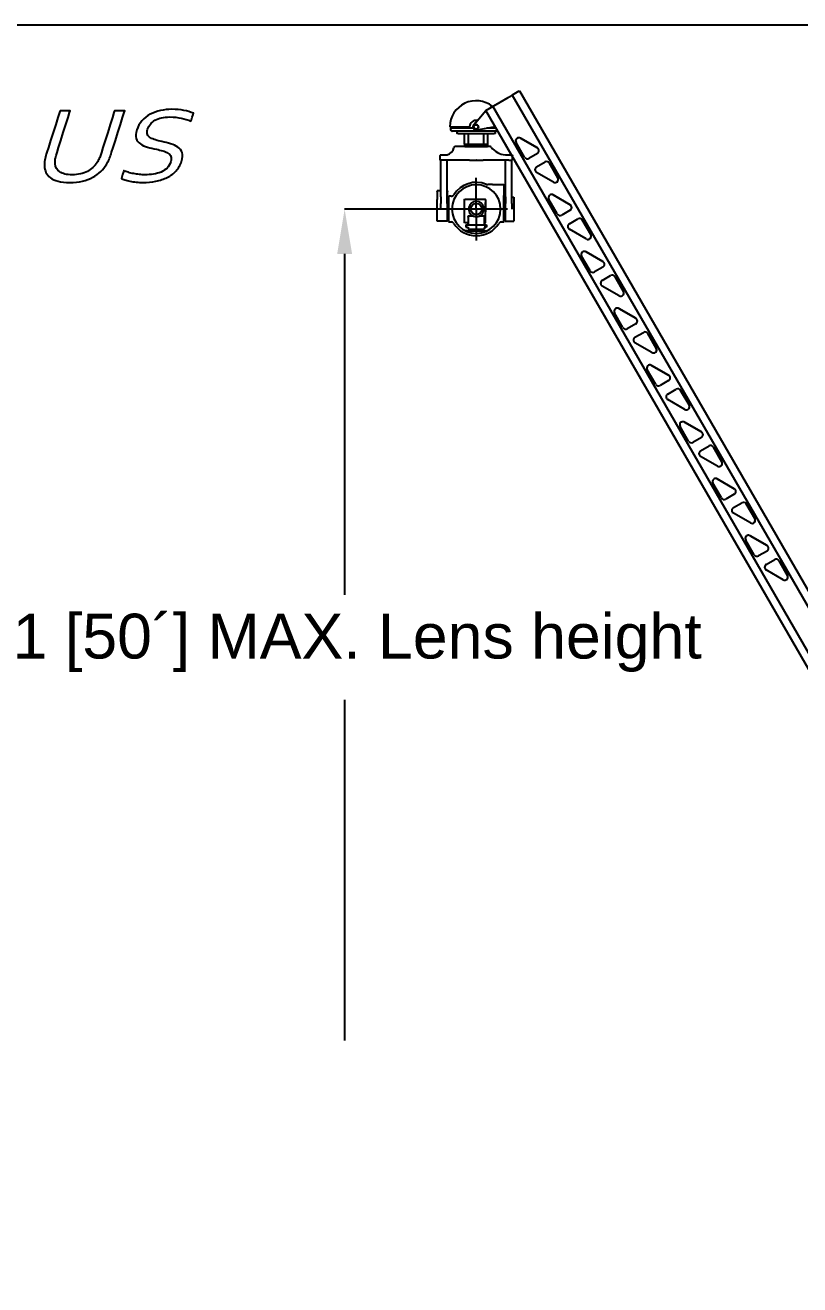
# Model space of a CAD drawing. Header units: inches. Extents: x 19 to 24202, y 17 to 31220.
# Drawn here: x 8483 to 13323, y 23344 to 31220 of the extents above; entities that cross this region are included whole.
import ezdxf

# ---------------------------------------------------------------- set-up
doc = ezdxf.new("R2010")
doc.units = ezdxf.units.IN
doc.header["$MEASUREMENT"] = 0
doc.layers.add('AM_5', color=3, linetype='Continuous', lineweight=25)
doc.layers.add('Layer 1', color=7, linetype='Continuous')
doc.styles.add('Razítko-měřítko', font='isocpeur.ttf')

# ---------------------------------------------------------------- blocks, each defined once
blk = doc.blocks.new('kamera')
at = {"color": 253}
for p, q in [((26309.5, 8438.8), (26306.5, 8438.8)), ((26310.3, 8438.8), (26309.5, 8438.8)), ((26309.5, 8438.8), (26309.5, 8438.8)), ((26355.9, 8438.8), (26310.3, 8438.8)), ((26358.6, 8438.8), (26355.9, 8438.8)), ((26380.6, 8438.8), (26358.6, 8438.8)), ((26393.8, 8438.8), (26380.6, 8438.8)), ((26403.3, 8438.8), (26393.8, 8438.8)), ((26436, 8438.8), (26403.3, 8438.8)), ((26436, 8438.8), (26437, 8438.8)), ((26469.6, 8438.8), (26437, 8438.8)), ((26479.2, 8438.8), (26469.6, 8438.8)), ((26492.3, 8438.8), (26479.2, 8438.8)), ((26512.5, 8438.8), (26492.3, 8438.8)), ((26521.3, 8438.8), (26512.5, 8438.8)), ((26522.1, 8438.8), (26521.3, 8438.8)), ((26523, 8438.8), (26522.1, 8438.8)), ((26523, 8438.8), (26523, 8438.8)), ((26213, 8386.8), (26211, 8384.8)), ((26211, 8384.8), (26211, 8382.8)), ((26211, 8352.8), (26211, 8382.8)), ((26234, 8352.8), (26211, 8352.8)), ((26213, 8386.8), (26255, 8386.8)), ((26214, 8124.5), (26214, 8352.8)), ((26393.8, 8352.8), (26234, 8352.8)), ((26254, 8124.5), (26254, 8352.8)), ((26393.8, 8352.8), (26403.3, 8352.8)), ((26403.3, 8352.8), (26436, 8352.8)), ((26437, 8352.8), (26436, 8352.8)), ((26437, 8352.8), (26469.6, 8352.8)), ((26469.6, 8352.8), (26479.2, 8352.8)), ((26639, 8352.8), (26479.2, 8352.8)), ((26618, 8386.8), (26660, 8386.8)), ((26619, 8124.5), (26619, 8352.8)), ((26639, 8352.8), (26662, 8352.8)), ((26659, 8124.5), (26659, 8352.8)), ((26660, 8386.8), (26662, 8384.8)), ((26662, 8384.8), (26662, 8382.8)), ((26662, 8352.8), (26662, 8382.8)), ((26436.8, 7851.8), (26436.2, 8243.2)), ((26537.5, 8200.5), (26507.5, 8200.5)), ((26537.5, 8200.5), (26606.5, 8200.5)), ((26609.5, 8197.5), (26609.5, 8133.5)), ((26192, 8158.5), (26192, 8162.5)), ((26214, 8162.5), (26192, 8162.5)), ((26192, 8158.5), (26192, 8122.7)), ((26192, 8122.7), (26192, 8106.9)), ((26214, 8124.5), (26214, 8082.7)), ((26257, 8162.5), (26254, 8162.5)), ((26254, 8082.7), (26254, 8124.5)), ((26257, 8162.5), (26257, 8158.5)), ((26257, 8122.7), (26257, 8158.5)), ((26257, 8122.7), (26257, 8106.9)), ((26263.5, 8124.5), (26263.5, 7970.5)), ((26278.5, 8127.5), (26266.5, 8127.5)), ((26609.5, 7970.5), (26609.5, 8133.5)), ((26616, 8122.5), (26616, 7972.5)), ((26616, 8122.5), (26619, 8122.5)), ((26619, 8124.5), (26619, 8082.7)), ((26659, 8082.7), (26659, 8124.5)), ((26659, 8122.5), (26670, 8122.5)), ((26670, 8122.5), (26670, 7972.5)), ((26192, 8048.5), (26192, 8106.9)), ((26192, 8046.5), (26192, 8048.5)), ((26192, 7972.5), (26192, 8046.5)), ((26214, 8048.5), (26214.1, 8048.5)), ((26632.2, 8047.8), (26240.8, 8047.2)), ((26253.9, 8048.5), (26253.9, 8048.5)), ((26257, 8046.5), (26257, 8106.9)), ((26257, 7972.5), (26257, 8046.5)), ((26360.5, 8106.5), (26360.5, 7965.5)), ((26361.5, 8107.5), (26365.9, 8107.5)), ((26371.8, 8107.5), (26365.9, 8107.5)), ((26376.5, 8107.5), (26371.8, 8107.5)), ((26492.5, 8107.5), (26376.5, 8107.5)), ((26493.5, 8106.5), (26493.5, 8089.5)), ((26493.5, 8106.5), (26493.5, 8031.5)), ((26493.5, 8106.5), (26493.5, 8106.5)), ((26493.5, 8031.5), (26493.5, 8089.5)), ((26257, 7972.5), (26192, 7972.5)), ((26266.5, 7967.5), (26278.5, 7967.5)), ((26365.9, 7964.5), (26361.5, 7964.5)), ((26365.9, 7964.5), (26371.8, 7964.5)), ((26371.8, 7964.5), (26376.5, 7964.5)), ((26376.5, 7964.5), (26384.5, 7964.5)), ((26385.5, 7997.5), (26385.5, 8001.5)), ((26385.5, 7997.5), (26385.5, 7955.5)), ((26385.5, 7951.5), (26385.5, 7955.5)), ((26418.6, 8003.5), (26387.5, 8003.5)), ((26485.5, 8003.5), (26454.4, 8003.5)), ((26487.5, 8001.5), (26487.5, 7997.5)), ((26487.5, 7955.5), (26487.5, 7997.5)), ((26487.5, 7955.5), (26487.5, 7951.5)), ((26488.5, 7964.5), (26492.5, 7964.5)), ((26493.5, 7965.5), (26493.5, 8031.5)), ((26594.5, 7967.5), (26606.5, 7967.5)), ((26616, 7972.5), (26649.4, 7972.5)), ((26653.5, 7972.5), (26670, 7972.5)), ((26380.3, 7912.5), (26366.7, 7912.5)), ((26370.3, 7949.5), (26370.3, 7935)), ((26370.3, 7949.5), (26500.3, 7949.5)), ((26370.8, 7934.5), (26370.3, 7935)), ((26370.8, 7934.5), (26386.5, 7934.5)), ((26390, 7912.5), (26380.3, 7912.5)), ((26385.5, 7951.5), (26385.5, 7950.5)), ((26386.5, 7949.5), (26387.5, 7949.5)), ((26386.5, 7934.5), (26386.5, 7925)), ((26386.5, 7925), (26387.5, 7924)), ((26387.5, 7924), (26392.9, 7924)), ((26391, 7922.5), (26390, 7922.5)), ((26390, 7922.5), (26390, 7912.5)), ((26390, 7912.5), (26391, 7912.5)), ((26391, 7922.5), (26482, 7922.5)), ((26391, 7912.5), (26482, 7912.5)), ((26485.9, 7924.1), (26480.5, 7924.1)), ((26482, 7912.5), (26483, 7912.5)), ((26482.4, 7922.6), (26483.4, 7922.6)), ((26483, 7912.5), (26483, 7922.5)), ((26492.7, 7912.5), (26483, 7912.5)), ((26485.5, 7949.5), (26486.5, 7949.5)), ((26486.9, 7925.1), (26485.9, 7924.1)), ((26500.3, 7934.5), (26486.5, 7934.5)), ((26486.9, 7934.6), (26486.9, 7925.1)), ((26487.5, 7950.5), (26487.5, 7951.5)), ((26492.7, 7912.5), (26506.4, 7912.5)), ((26500.3, 7949.5), (26500.3, 7934.5))]:
    blk.add_line(p, q, dxfattribs=at)
blk.add_circle((26436.5, 8047.5), 35, dxfattribs=at)
for centre, radius, start, end in [((26235.6, 8447), 63.2, 287.87371, 345.72603), ((26306.5, 8428.8), 10, 90.30612, 165.32515), ((26522.1, 8428.8), 10, 38.80462, 90), ((26628.9, 8511.2), 124.8, 217.52143, 264.98161), ((26436.5, 8047.5), 152, 270.18847, 269.81153), ((26436.5, 8047.5), 167, 67.68852, 147.67241), ((26507.5, 8220.5), 20, 247.68852, 270), ((26606.5, 8197.5), 3, 0, 90), ((26266.5, 8124.5), 3, 90, 180), ((26278.5, 8147.5), 20, 270, 327.67241), ((26361.5, 8106.5), 1, 90, 180), ((26436.5, 8047.5), 47.5, 292.13239, 247.86761), ((26492.5, 8106.5), 1, 0, 90), ((26266.5, 7970.5), 3, 180, 270), ((26278.5, 7947.5), 20, 32.32759, 90), ((26436.5, 8047.5), 167, 212.32759, 269.82846), ((26361.5, 7965.5), 1, 180, 270), ((26384.5, 7963.5), 1, 0, 90), ((26387.5, 8001.5), 2, 90, 180), ((26436.5, 8047.5), 167, 270.17154, 327.67241), ((26485.5, 8001.5), 2, 0, 90), ((26488.5, 7963.5), 1, 90, 180), ((26492.5, 7965.5), 1, 270, 0), ((26594.5, 7947.5), 20, 90, 147.67241), ((26606.5, 7970.5), 3, 270, 0), ((26386.5, 7950.5), 1, 180, 270), ((26436.5, 8047.5), 152, 269.81153, 270.18847), ((26436.5, 8047.5), 167, 269.82846, 270.17154), ((26486.5, 7950.5), 1, 270, 0)]:
    blk.add_arc(centre, radius, start, end, dxfattribs=at)
blk.add_open_spline([(26306.5, 8438.8), (26306.5, 8438.8), (26306.5, 8438.8), (26306.5, 8438.8)], degree=3, dxfattribs=at)
for points, knots in [([(26214, 8048.5), (26214, 8049.4), (26214, 8050.4), (26214, 8052.8), (26214, 8054.2), (26214, 8058.2), (26214, 8060.6), (26214.1, 8069.9), (26214, 8076.5), (26214, 8082.7)], [0.097215, 0.097215, 0.097215, 0.097215, 0.371077, 0.371077, 0.786822, 0.786822, 1.499937, 1.499937, 3.500868, 3.500868, 3.500868, 3.500868]), ([(26254, 8082.7), (26254, 8076.5), (26253.9, 8069.9), (26253.9, 8060.6), (26253.9, 8058.1), (26253.9, 8054.7), (26253.9, 8053.7), (26253.9, 8052), (26253.9, 8051.3), (26253.9, 8049.9), (26253.9, 8049.2), (26253.9, 8048.5)], [0, 0, 0, 0, 2.09324, 2.09324, 2.836735, 2.836735, 3.13237, 3.13237, 3.33448, 3.33448, 3.551551, 3.551551, 3.551551, 3.551551]), ([(26619.1, 8047.5), (26619.1, 8047.5), (26619.1, 8047.5), (26619, 8048.7), (26619, 8049.9), (26619, 8052.2), (26619, 8053.3), (26619, 8061.8), (26619, 8069), (26619, 8078.1), (26619, 8080.5), (26619, 8082.7)], [-0.001801, -0.001801, -0.001801, -0.001801, 0, 0, 0.346593, 0.346593, 0.67107, 0.67107, 2.775904, 2.775904, 3.505598, 3.505598, 3.505598, 3.505598]), ([(26659, 8082.7), (26659, 8080.5), (26659, 8078.1), (26658.9, 8068.9), (26658.9, 8061.7), (26658.9, 8053.2), (26658.9, 8052.1), (26658.9, 8049.8), (26658.9, 8048.6), (26658.9, 8047.5), (26658.9, 8047.5), (26658.9, 8047.5)], [0, 0, 0, 0, 0.765388, 0.765388, 2.984152, 2.984152, 3.323036, 3.323036, 3.676875, 3.676875, 3.678759, 3.678759, 3.678759, 3.678759]), ([(26418.6, 8003.5), (26418.6, 8003.5), (26418.6, 8003.5), (26418.7, 8003.5), (26418.7, 8003.5), (26418.9, 8003.4), (26419.1, 8003.4), (26420, 8003.2), (26421, 8003), (26423.2, 8002.7), (26425.1, 8002.4), (26430.2, 8001.9), (26433.5, 8001.7), (26440.5, 8001.8), (26443.7, 8002), (26448.6, 8002.5), (26450.4, 8002.8), (26452.3, 8003.1), (26453, 8003.2), (26453.7, 8003.3), (26453.9, 8003.4), (26454.2, 8003.4), (26454.3, 8003.5), (26454.4, 8003.5), (26454.4, 8003.5), (26454.4, 8003.5)], [-7.415109, -7.415109, -7.415109, -7.415109, -7.384028, -7.384028, -7.351449, -7.351449, -7.271837, -7.271837, -6.996388, -6.996388, -6.391073, -6.391073, -5.657282, -5.657282, -4.933058, -4.933058, -4.346833, -4.346833, -4.091013, -4.091013, -3.97253, -3.97253, -3.899901, -3.899901, -3.850288, -3.850288, -3.850288, -3.850288]), ([(26649.4, 7972.5), (26649.4, 7972.5), (26649.5, 7972.5), (26649.7, 7972.5), (26649.8, 7972.5), (26650.2, 7972.5), (26650.4, 7972.5), (26650.9, 7972.5), (26651.2, 7972.5), (26651.7, 7972.5), (26652, 7972.5), (26652.5, 7972.5), (26652.7, 7972.5), (26653.1, 7972.5), (26653.3, 7972.5), (26653.5, 7972.5), (26653.5, 7972.5), (26653.5, 7972.5)], [0.3114615, 0.3114615, 0.3114615, 0.3114615, 0.3893268, 0.3893268, 0.4671922, 0.4671922, 0.5450576, 0.5450576, 0.6229229, 0.6229229, 0.7007883, 0.7007883, 0.7786537, 0.7786537, 0.856519, 0.856519, 0.9343844, 0.9343844, 0.9343844, 0.9343844])]:
    blk.add_open_spline(points, degree=3, knots=knots, dxfattribs=at)

msp = doc.modelspace()

# ---------------------------------------------------------------- linework, layer by layer
at = {"color": 253}
for p, q in [((11567.449, 30806.85), (11526.226, 30783.05)), ((11567.449, 30806.85), (11570.913, 30808.85)), ((11570.913, 30808.85), (13620.913, 27258.146)), ((11360.245, 30687.337), (11500.195, 30768.137)), ((11404.983, 30713.051), (11438.758, 30732.55)), ((11438.758, 30732.55), (11482.059, 30757.55)), ((11482.059, 30757.55), (11526.226, 30783.05)), ((11482.059, 30757.55), (11482.059, 30757.55)), ((11526.226, 30783.05), (13576.226, 27232.346)), ((11285.413, 30596.428), (11360.77, 30686.428)), ((11285.414, 30596.428), (11360.77, 30686.428)), ((13410.295, 27136.546), (11360.245, 30687.337)), ((11382.077, 30699.826), (11381.629, 30699.567)), ((11390.04, 30704.423), (11382.077, 30699.826)), ((11390.04, 30704.423), (11390.488, 30704.682)), ((11404.55, 30712.801), (11390.488, 30704.682)), ((11404.55, 30712.801), (11404.983, 30713.051)), ((13454.983, 27162.346), (11404.983, 30713.051)), ((11135.856, 30585.088), (11258.936, 30585.088)), ((11140.829, 30585.088), (11140.829, 30567.088)), ((11282.629, 30575.09), (11140.829, 30575.09)), ((11140.829, 30567.088), (11140.829, 30567.086)), ((11147.829, 30557.549), (11147.829, 30557.549)), ((11147.829, 30557.546), (11147.829, 30557.546)), ((11435.196, 30557.518), (11150.829, 30557.085)), ((11258.829, 30585.087), (11258.829, 30575.09)), ((11258.829, 30585.086), (11258.936, 30585.086)), ((11258.936, 30585.086), (11258.936, 30585.087)), ((11284.328, 30595.031), (11284.335, 30595.018)), ((11308.347, 30623.822), (11285.407, 30596.424)), ((11308.347, 30623.822), (11285.408, 30596.425)), ((11291.125, 30603.254), (11291.127, 30603.252)), ((11302.44, 30563.66), (11302.528, 30563.507)), ((11304.193, 30563.885), (11339.524, 30570.076)), ((11304.194, 30563.885), (11339.524, 30570.076)), ((11419.821, 30584.149), (11304.199, 30563.888)), ((11419.821, 30584.149), (11304.2, 30563.889)), ((11312.966, 30565.425), (11312.968, 30565.422)), ((11381.379, 30575.09), (11368.122, 30575.09)), ((11425.052, 30575.089), (11381.379, 30575.09)), ((11420.829, 30545.088), (11420.83, 30557.496)), ((11180.829, 30554.588), (11180.829, 30545.088)), ((11180.829, 30545.088), (11180.829, 30545.085)), ((11189.017, 30542.085), (11412.641, 30542.085)), ((11228.329, 30476.092), (11228.329, 30542.092)), ((11253.329, 30476.092), (11253.329, 30542.092)), ((11348.329, 30476.093), (11348.329, 30542.092)), ((11373.329, 30476.092), (11373.329, 30542.092)), ((11420.829, 30545.085), (11420.829, 30545.088)), ((13410.293, 27136.545), (11462.781, 30509.736)), ((11602.875, 30394.291), (11549.964, 30485.935)), ((11577.284, 30513.256), (11683.108, 30452.161)), ((11683.108, 30452.161), (11577.284, 30513.256)), ((11228.329, 30476.092), (11228.329, 30463.592)), ((11228.329, 30476.092), (11373.329, 30476.092)), ((11228.329, 30463.592), (11228.329, 30463.584)), ((11230.829, 30461.084), (11371.485, 30461.087)), ((11373.329, 30463.592), (11373.329, 30476.092)), ((11373.329, 30463.582), (11373.329, 30463.592)), ((11683.108, 30417.52), (11630.195, 30386.97)), ((11678.101, 30333.799), (11731.013, 30364.349)), ((11758.334, 30357.028), (11811.245, 30265.384)), ((11811.244, 30265.384), (11758.334, 30357.028)), ((11783.924, 30238.063), (11678.101, 30299.158)), ((11807.875, 30039.221), (11754.964, 30130.865)), ((11782.284, 30158.185), (11888.108, 30097.09)), ((11888.108, 30097.09), (11782.284, 30158.185)), ((11888.108, 30062.449), (11835.195, 30031.9)), ((11883.101, 29978.729), (11936.013, 30009.278)), ((11988.924, 29882.993), (11883.101, 29944.088)), ((11963.334, 30001.958), (12016.245, 29910.314)), ((12016.244, 29910.314), (11963.334, 30001.958)), ((12012.875, 29684.15), (11959.964, 29775.794)), ((11987.284, 29803.115), (12093.108, 29742.02)), ((12093.108, 29742.02), (11987.284, 29803.115)), ((12093.108, 29707.379), (12040.195, 29676.83)), ((12088.101, 29623.659), (12141.013, 29654.208)), ((12168.334, 29646.887), (12221.245, 29555.243)), ((12221.244, 29555.243), (12168.334, 29646.887)), ((12193.924, 29527.923), (12088.101, 29589.017)), ((12217.875, 29329.08), (12164.964, 29420.724)), ((12192.284, 29448.044), (12298.108, 29386.95)), ((12298.108, 29386.949), (12192.284, 29448.044)), ((12298.108, 29352.308), (12245.195, 29321.759)), ((12293.101, 29268.588), (12346.013, 29299.137)), ((12398.924, 29172.852), (12293.101, 29233.947)), ((12373.334, 29291.817), (12426.245, 29200.173)), ((12426.244, 29200.173), (12373.334, 29291.817)), ((12422.875, 28974.009), (12369.964, 29065.653)), ((12397.284, 29092.974), (12503.108, 29031.879)), ((12503.108, 29031.879), (12397.284, 29092.974)), ((12503.108, 28997.238), (12450.195, 28966.689)), ((12498.101, 28913.518), (12551.013, 28944.067)), ((12578.334, 28936.746), (12631.245, 28845.102)), ((12631.244, 28845.102), (12578.334, 28936.746)), ((12603.924, 28817.782), (12498.101, 28878.877)), ((12627.875, 28618.939), (12574.964, 28710.583)), ((12602.284, 28737.904), (12708.108, 28676.809)), ((12708.108, 28676.809), (12602.284, 28737.903)), ((12708.108, 28642.167), (12655.195, 28611.618)), ((12703.101, 28558.447), (12756.013, 28588.997)), ((12808.924, 28462.711), (12703.101, 28523.806)), ((12783.334, 28581.676), (12836.245, 28490.032)), ((12836.244, 28490.032), (12783.334, 28581.676)), ((12832.875, 28263.868), (12779.964, 28355.512)), ((12807.284, 28382.833), (12913.108, 28321.738)), ((12913.108, 28321.738), (12807.284, 28382.833)), ((12913.108, 28287.097), (12860.195, 28256.548)), ((12908.101, 28203.377), (12961.013, 28233.926)), ((12988.334, 28226.606), (13041.245, 28134.962)), ((13041.244, 28134.961), (12988.334, 28226.606)), ((13013.924, 28107.641), (12908.101, 28168.736)), ((13037.875, 27908.798), (12984.964, 28000.442)), ((13012.284, 28027.763), (13118.108, 27966.668)), ((13118.108, 27966.668), (13012.284, 28027.763)), ((13118.108, 27932.027), (13065.195, 27901.478)), ((13113.101, 27848.307), (13166.013, 27878.856)), ((13218.924, 27752.571), (13113.101, 27813.665)), ((13193.334, 27871.535), (13246.245, 27779.891)), ((13246.244, 27779.891), (13193.334, 27871.535))]:
    msp.add_line(p, q, dxfattribs=at)
msp.add_lwpolyline([(24182.836, 14419.653), (24182.836, 31219.653), (422.836, 31219.653), (422.836, 14419.653)], close=True)
msp.add_circle((11300.748, 30583.589), 14, dxfattribs=at)
for centre, radius, start, end in [((11300.829, 30582.088), 165, 51.861506, 178.9582012), ((11150.829, 30567.088), 10, 180, 252.5423967), ((11150.829, 30567.086), 10, 180, 252.5423968), ((11300.829, 30582.087), 42, 80.1056688, 175.9039564), ((11300.829, 30582.086), 42, 80.106787, 175.9039563), ((11300.747, 30583.588), 20, 140.0607691, 279.9392311), ((11300.748, 30583.589), 20, 140.0607691, 279.9392311), ((11300.742, 30583.585), 20, 140.0607689, 145.1258127), ((11300.741, 30583.585), 20, 140.0607689, 145.1223153), ((11300.748, 30583.589), 14, 300.0002262, 119.9997738), ((11300.742, 30583.585), 20, 274.8741873, 279.9392312), ((11300.741, 30583.585), 20, 274.8776847, 279.9392312), ((11567.285, 30495.935), 20, 60.0009358, 210), ((11567.285, 30495.935), 20, 60.0009359, 119.9996835), ((11230.829, 30463.584), 2.5, 180, 270), ((11673.108, 30434.84), 20, 300, 60.0009359), ((11673.108, 30434.84), 20, 300, 60.0009358), ((11620.195, 30404.291), 20, 210, 300), ((11688.101, 30316.479), 20, 120, 240.0009359), ((11741.013, 30347.028), 20, 30, 120), ((11741.013, 30347.028), 20, 30, 120), ((11793.924, 30255.384), 20, 240.0009358, 30), ((11793.924, 30255.384), 20, 300.0003167, 30), ((11772.285, 30140.865), 20, 60.0009358, 210), ((11772.285, 30140.864), 20, 60.0009359, 119.9996835), ((11878.108, 30079.77), 20, 300, 60.0009359), ((11878.108, 30079.77), 20, 300, 60.0009358), ((11825.195, 30049.221), 20, 210, 300), ((11946.013, 29991.958), 20, 30, 120), ((11946.013, 29991.958), 20, 30, 120), ((11893.101, 29961.409), 20, 120, 240.0009359), ((11998.924, 29900.314), 20, 240.0009358, 30), ((11998.924, 29900.314), 20, 300.0003167, 30), ((11977.285, 29785.794), 20, 60.0009358, 210), ((11977.285, 29785.794), 20, 60.0009359, 119.9996835), ((12083.108, 29724.699), 20, 300, 60.0009359), ((12083.108, 29724.699), 20, 300, 60.0009358), ((12030.195, 29694.15), 20, 210, 300), ((12098.101, 29606.338), 20, 120, 240.0009359), ((12151.013, 29636.887), 20, 30, 120), ((12151.013, 29636.887), 20, 30, 120), ((12203.924, 29545.243), 20, 240.0009358, 30), ((12203.924, 29545.243), 20, 300.0003167, 30), ((12182.285, 29430.724), 20, 60.0009358, 210), ((12182.285, 29430.724), 20, 60.0009359, 119.9996835), ((12288.108, 29369.629), 20, 300, 60.0009359), ((12288.108, 29369.629), 20, 300, 60.0009358), ((12235.195, 29339.08), 20, 210, 300), ((12356.013, 29281.817), 20, 30, 120), ((12356.013, 29281.817), 20, 30, 120), ((12303.101, 29251.268), 20, 120, 240.0009359), ((12408.924, 29190.173), 20, 240.0009358, 30), ((12408.924, 29190.173), 20, 300.0003167, 30), ((12387.285, 29075.653), 20, 60.0009358, 210), ((12387.285, 29075.653), 20, 60.0009359, 119.9996835), ((12493.108, 29014.558), 20, 300, 60.0009359), ((12493.108, 29014.558), 20, 300, 60.0009358), ((12440.195, 28984.009), 20, 210, 300), ((12508.101, 28896.197), 20, 120, 240.0009359), ((12561.013, 28926.746), 20, 30, 120), ((12561.013, 28926.746), 20, 30, 120), ((12613.924, 28835.102), 20, 240.0009358, 30), ((12613.924, 28835.102), 20, 300.0003167, 30), ((12592.285, 28720.583), 20, 60.0009358, 210), ((12592.285, 28720.583), 20, 60.0009359, 119.9996835), ((12698.108, 28659.488), 20, 300, 60.0009359), ((12698.108, 28659.488), 20, 300, 60.0009358), ((12645.195, 28628.939), 20, 210, 300), ((12766.013, 28571.676), 20, 30, 120), ((12766.013, 28571.676), 20, 30, 120), ((12713.101, 28541.127), 20, 120, 240.0009359), ((12818.924, 28480.032), 20, 240.0009358, 30), ((12818.924, 28480.032), 20, 300.0003167, 30), ((12797.285, 28365.512), 20, 60.0009358, 210), ((12797.285, 28365.512), 20, 60.0009359, 119.9996835), ((12903.108, 28304.418), 20, 300, 60.0009359), ((12903.108, 28304.417), 20, 300, 60.0009358), ((12850.195, 28273.868), 20, 210, 300), ((12918.101, 28186.056), 20, 120, 240.0009359), ((12971.013, 28216.606), 20, 30, 120), ((12971.013, 28216.606), 20, 30, 120), ((13023.924, 28124.962), 20, 240.0009358, 30), ((13023.924, 28124.961), 20, 300.0003167, 30), ((13002.285, 28010.442), 20, 60.0009358, 210), ((13002.285, 28010.442), 20, 60.0009359, 119.9996835), ((13108.108, 27949.347), 20, 300, 60.0009359), ((13108.108, 27949.347), 20, 300, 60.0009358), ((13055.195, 27918.798), 20, 210, 300), ((13176.013, 27861.535), 20, 30, 120), ((13176.013, 27861.535), 20, 30, 120), ((13123.101, 27830.986), 20, 120, 240.0009359), ((13228.924, 27769.891), 20, 240.0009358, 30), ((13228.924, 27769.891), 20, 300.0003167, 30)]:
    msp.add_arc(centre, radius, start, end, dxfattribs=at)
for points, knots in [([(11147.829, 30557.546), (11148.023, 30557.485), (11148.218, 30557.43), (11148.613, 30557.332), (11148.811, 30557.289), (11149.211, 30557.215), (11149.412, 30557.184), (11149.815, 30557.135), (11150.017, 30557.116), (11150.423, 30557.092), (11150.626, 30557.085), (11150.829, 30557.085)], [1.266103672, 1.266103672, 1.266103672, 1.266103672, 1.327042203, 1.327042203, 1.387980734, 1.387980734, 1.448919265, 1.448919265, 1.509857796, 1.509857796, 1.570796327, 1.570796327, 1.570796327, 1.570796327]), ([(11189.017, 30542.085), (11188.286, 30542.085), (11187.578, 30542.085), (11186.33, 30542.085), (11185.771, 30542.085), (11184.856, 30542.085), (11184.488, 30542.085), (11183.987, 30542.085), (11183.881, 30542.085), (11183.819, 30542.085), (11183.817, 30542.085), (11183.809, 30542.085), (11183.807, 30542.085), (11183.803, 30542.085), (11183.801, 30542.085), (11183.796, 30542.086), (11183.793, 30542.086), (11183.786, 30542.086), (11183.782, 30542.086), (11183.77, 30542.086), (11183.761, 30542.086), (11183.715, 30542.087), (11183.677, 30542.089), (11183.594, 30542.094), (11183.549, 30542.098), (11183.368, 30542.118), (11183.233, 30542.142), (11182.79, 30542.253), (11182.488, 30542.383), (11181.949, 30542.726), (11181.705, 30542.943), (11181.302, 30543.437), (11181.139, 30543.72), (11180.912, 30544.315), (11180.846, 30544.635), (11180.83, 30544.998), (11180.829, 30545.041), (11180.829, 30545.085)], [0, 0, 0, 0, 0.22701992, 0.22701992, 0.44994206, 0.44994206, 0.67302912, 0.67302912, 0.89609811, 0.89609811, 0.9044694, 0.9044694, 0.90653337, 0.90653337, 0.90793814, 0.90793814, 0.9093476, 0.9093476, 0.9107581, 0.9107581, 0.91359606, 0.91359606, 0.92492365, 0.92492365, 0.93853687, 0.93853687, 0.97945611, 0.97945611, 1.07559332, 1.07559332, 1.17115868, 1.17115868, 1.26675046, 1.26675046, 1.36234136, 1.36234136, 1.37550695, 1.37550695, 1.37550695, 1.37550695]), ([(11420.829, 30545.085), (11420.829, 30544.761), (11420.775, 30544.433), (11420.569, 30543.824), (11420.417, 30543.535), (11420.034, 30543.026), (11419.798, 30542.8), (11419.274, 30542.437), (11418.979, 30542.296), (11418.522, 30542.162), (11418.366, 30542.13), (11418.131, 30542.1), (11418.052, 30542.093), (11417.947, 30542.088), (11417.922, 30542.087), (11417.89, 30542.086), (11417.883, 30542.086), (11417.873, 30542.086), (11417.87, 30542.086), (11417.861, 30542.085), (11417.857, 30542.085), (11417.848, 30542.085), (11417.845, 30542.085), (11417.839, 30542.085), (11417.838, 30542.085), (11417.831, 30542.085), (11417.828, 30542.085), (11417.813, 30542.085), (11417.796, 30542.085), (11417.7, 30542.085), (11417.562, 30542.085), (11417.092, 30542.085), (11416.7, 30542.085), (11415.744, 30542.085), (11415.17, 30542.085), (11413.954, 30542.085), (11413.307, 30542.085), (11412.641, 30542.085)], [0, 0, 0, 0, 0.09728761, 0.09728761, 0.19281761, 0.19281761, 0.2884107, 0.2884107, 0.38400153, 0.38400153, 0.43133289, 0.43133289, 0.45517681, 0.45517681, 0.46271126, 0.46271126, 0.46515422, 0.46515422, 0.46636063, 0.46636063, 0.46880702, 0.46880702, 0.47366708, 0.47366708, 0.47978854, 0.47978854, 0.49813866, 0.49813866, 0.55321076, 0.55321076, 0.71949627, 0.71949627, 0.94599513, 0.94599513, 1.16905531, 1.16905531, 1.37611683, 1.37611683, 1.37611683, 1.37611683]), ([(11373.329, 30463.582), (11373.329, 30463.311), (11373.284, 30463.038), (11373.113, 30462.53), (11372.986, 30462.29), (11372.666, 30461.866), (11372.47, 30461.677), (11372.033, 30461.375), (11371.787, 30461.257), (11371.406, 30461.146), (11371.277, 30461.119), (11371.081, 30461.094), (11371.015, 30461.088), (11370.931, 30461.084), (11370.913, 30461.083), (11370.889, 30461.082), (11370.882, 30461.082), (11370.871, 30461.082), (11370.865, 30461.082), (11370.857, 30461.082), (11370.854, 30461.082), (11370.847, 30461.082), (11370.844, 30461.082), (11370.839, 30461.082), (11370.838, 30461.082), (11370.832, 30461.082), (11370.829, 30461.082), (11370.816, 30461.082), (11370.801, 30461.082), (11370.719, 30461.082), (11370.6, 30461.082), (11370.166, 30461.081), (11369.773, 30461.081), (11368.795, 30461.081), (11368.2, 30461.081), (11366.882, 30461.081), (11366.142, 30461.081), (11364.713, 30461.081), (11364.018, 30461.081), (11363.329, 30461.081)], [0, 0, 0, 0, 0.08107308, 0.08107308, 0.16068141, 0.16068141, 0.24034232, 0.24034232, 0.32000133, 0.32000133, 0.35944351, 0.35944351, 0.37927278, 0.37927278, 0.38471348, 0.38471348, 0.38679444, 0.38679444, 0.38882764, 0.38882764, 0.3908522, 0.3908522, 0.39488792, 0.39488792, 0.40077887, 0.40077887, 0.41843499, 0.41843499, 0.4714159, 0.4714159, 0.63118567, 0.63118567, 0.87447422, 0.87447422, 1.11344353, 1.11344353, 1.35245521, 1.35245521, 1.5590499, 1.5590499, 1.5590499, 1.5590499])]:
    msp.add_open_spline(points, degree=3, knots=knots, dxfattribs=at)
at = {"layer": 'AM_5'}
for p, q in [((11105.038, 30069.44), (10477.985, 30069.44)), ((10478.985, 29789.44), (10478.985, 27659.263)), ((10478.985, 27002.452), (10478.985, 24872.275))]:
    msp.add_line(p, q, dxfattribs=at)
msp.add_solid([(10432.319, 29789.44), (10525.652, 29789.44), (10478.985, 30069.44)], dxfattribs=at)
at = {"layer": 'Layer 1', "color": 7}
for points, knots in [([(8776.704, 30284.31), (8795.455, 30284.31), (8812.834, 30286.224), (8828.517, 30289.926), (8828.517, 30289.926), (8844.221, 30293.639), (8858.563, 30298.922), (8871.511, 30305.672), (8871.511, 30305.672), (8884.511, 30312.515), (8896.023, 30320.606), (8906.309, 30330.164), (8906.309, 30330.164), (8916.449, 30339.711), (8925.32, 30350.277), (8932.829, 30361.967), (8932.829, 30361.967), (8937.738, 30369.153), (8941.991, 30377.255), (8945.85, 30386.126), (8945.85, 30386.126), (8949.698, 30395.008), (8952.911, 30403.546), (8955.532, 30411.866), (8955.532, 30411.866), (8955.532, 30411.866), (9041.478, 30684.835), (9041.478, 30684.835), (9041.478, 30684.835), (9041.478, 30684.835), (9104.876, 30684.835), (9104.876, 30684.835), (9104.876, 30684.835), (9104.876, 30684.835), (9019.326, 30413.093), (9019.326, 30413.093), (9019.326, 30413.093), (9016.071, 30402.756), (9012.046, 30392.085), (9007.189, 30380.853), (9007.189, 30380.853), (9002.488, 30369.725), (8997.091, 30359.273), (8991.142, 30349.612), (8991.142, 30349.612), (8981.158, 30333.429), (8969.156, 30318.37), (8954.898, 30304.549), (8954.898, 30304.549), (8940.775, 30290.717), (8924.207, 30278.809), (8905.311, 30268.689), (8905.311, 30268.689), (8886.403, 30258.57), (8865.042, 30250.708), (8841.174, 30244.977), (8841.174, 30244.977), (8817.316, 30239.247), (8790.557, 30236.439), (8760.844, 30236.439), (8760.844, 30236.439), (8732.442, 30236.439), (8708.428, 30239.029), (8688.564, 30244.312), (8688.564, 30244.312), (8668.835, 30249.585), (8652.778, 30256.896), (8640.391, 30266.214), (8640.391, 30266.214), (8628.005, 30275.553), (8618.791, 30286.567), (8613.081, 30299.484), (8613.081, 30299.484), (8607.351, 30312.297), (8604.075, 30326.233), (8603.44, 30341.406), (8603.44, 30341.406), (8603.045, 30352.305), (8603.981, 30364.109), (8606.186, 30376.579), (8606.186, 30376.579), (8608.401, 30389.049), (8611.469, 30401.3), (8615.182, 30413.093), (8615.182, 30413.093), (8615.182, 30413.093), (8700.732, 30684.835), (8700.732, 30684.835), (8700.732, 30684.835), (8700.732, 30684.835), (8764.12, 30684.835), (8764.12, 30684.835), (8764.12, 30684.835), (8764.12, 30684.835), (8678.175, 30411.866), (8678.175, 30411.866), (8678.175, 30411.866), (8675.107, 30402.09), (8672.683, 30391.857), (8671.144, 30381.529), (8671.144, 30381.529), (8669.563, 30371.067), (8669.241, 30361.634), (8670.115, 30353.085), (8670.115, 30353.085), (8672.371, 30331.734), (8682.158, 30314.99), (8699.297, 30302.749), (8699.297, 30302.749), (8716.447, 30290.488), (8742.228, 30284.31), (8776.704, 30284.31)], [0, 0, 0, 0, 0.03448276, 0.03448276, 0.03448276, 0.03448277, 0.06896552, 0.06896552, 0.06896552, 0.06896553, 0.10344828, 0.10344828, 0.10344828, 0.10344829, 0.13793103, 0.13793103, 0.13793103, 0.13793104, 0.17241379, 0.17241379, 0.17241379, 0.1724138, 0.20689655, 0.20689655, 0.20689655, 0.20689656, 0.24137931, 0.24137931, 0.24137931, 0.24137932, 0.27586207, 0.27586207, 0.27586207, 0.27586208, 0.31034483, 0.31034483, 0.31034483, 0.31034484, 0.34482759, 0.34482759, 0.34482759, 0.3448276, 0.37931034, 0.37931034, 0.37931034, 0.37931035, 0.4137931, 0.4137931, 0.4137931, 0.41379311, 0.44827586, 0.44827586, 0.44827586, 0.44827587, 0.48275862, 0.48275862, 0.48275862, 0.48275863, 0.51724138, 0.51724138, 0.51724138, 0.51724139, 0.55172414, 0.55172414, 0.55172414, 0.55172415, 0.5862069, 0.5862069, 0.5862069, 0.58620691, 0.62068966, 0.62068966, 0.62068966, 0.62068967, 0.65517241, 0.65517241, 0.65517241, 0.65517242, 0.68965517, 0.68965517, 0.68965517, 0.68965518, 0.72413793, 0.72413793, 0.72413793, 0.72413794, 0.75862069, 0.75862069, 0.75862069, 0.7586207, 0.79310345, 0.79310345, 0.79310345, 0.79310346, 0.82758621, 0.82758621, 0.82758621, 0.82758622, 0.86206897, 0.86206897, 0.86206897, 0.86206898, 0.89655172, 0.89655172, 0.89655172, 0.89655173, 0.93103448, 0.93103448, 0.93103448, 0.93103449, 1, 1, 1, 1]), ([(8776.704, 30284.31), (8795.455, 30284.31), (8812.834, 30286.224), (8828.517, 30289.926), (8828.517, 30289.926), (8844.221, 30293.639), (8858.563, 30298.922), (8871.511, 30305.672), (8871.511, 30305.672), (8884.511, 30312.515), (8896.023, 30320.606), (8906.309, 30330.164), (8906.309, 30330.164), (8916.449, 30339.711), (8925.32, 30350.277), (8932.829, 30361.967), (8932.829, 30361.967), (8937.738, 30369.153), (8941.991, 30377.255), (8945.85, 30386.126), (8945.85, 30386.126), (8949.698, 30395.008), (8952.911, 30403.546), (8955.532, 30411.866), (8955.532, 30411.866), (8955.532, 30411.866), (9041.478, 30684.835), (9041.478, 30684.835), (9041.478, 30684.835), (9041.478, 30684.835), (9104.876, 30684.835), (9104.876, 30684.835), (9104.876, 30684.835), (9104.876, 30684.835), (9019.326, 30413.093), (9019.326, 30413.093), (9019.326, 30413.093), (9016.071, 30402.756), (9012.046, 30392.085), (9007.189, 30380.853), (9007.189, 30380.853), (9002.488, 30369.725), (8997.091, 30359.273), (8991.142, 30349.612), (8991.142, 30349.612), (8981.158, 30333.429), (8969.156, 30318.37), (8954.898, 30304.549), (8954.898, 30304.549), (8940.775, 30290.717), (8924.207, 30278.809), (8905.311, 30268.689), (8905.311, 30268.689), (8886.403, 30258.57), (8865.042, 30250.708), (8841.174, 30244.977), (8841.174, 30244.977), (8817.316, 30239.247), (8790.557, 30236.439), (8760.844, 30236.439), (8760.844, 30236.439), (8732.442, 30236.439), (8708.428, 30239.029), (8688.564, 30244.312), (8688.564, 30244.312), (8668.835, 30249.585), (8652.778, 30256.896), (8640.391, 30266.214), (8640.391, 30266.214), (8628.005, 30275.553), (8618.791, 30286.567), (8613.081, 30299.484), (8613.081, 30299.484), (8607.351, 30312.297), (8604.075, 30326.233), (8603.44, 30341.406), (8603.44, 30341.406), (8603.045, 30352.305), (8603.981, 30364.109), (8606.186, 30376.579), (8606.186, 30376.579), (8608.401, 30389.049), (8611.469, 30401.3), (8615.182, 30413.093), (8615.182, 30413.093), (8615.182, 30413.093), (8700.732, 30684.835), (8700.732, 30684.835), (8700.732, 30684.835), (8700.732, 30684.835), (8764.12, 30684.835), (8764.12, 30684.835), (8764.12, 30684.835), (8764.12, 30684.835), (8678.175, 30411.866), (8678.175, 30411.866), (8678.175, 30411.866), (8675.107, 30402.09), (8672.683, 30391.857), (8671.144, 30381.529), (8671.144, 30381.529), (8669.563, 30371.067), (8669.241, 30361.634), (8670.115, 30353.085), (8670.115, 30353.085), (8672.371, 30331.734), (8682.158, 30314.99), (8699.297, 30302.749), (8699.297, 30302.749), (8716.447, 30290.488), (8742.228, 30284.31), (8776.704, 30284.31)], [0, 0, 0, 0, 0.03448276, 0.03448276, 0.03448276, 0.03448277, 0.06896552, 0.06896552, 0.06896552, 0.06896553, 0.10344828, 0.10344828, 0.10344828, 0.10344829, 0.13793103, 0.13793103, 0.13793103, 0.13793104, 0.17241379, 0.17241379, 0.17241379, 0.1724138, 0.20689655, 0.20689655, 0.20689655, 0.20689656, 0.24137931, 0.24137931, 0.24137931, 0.24137932, 0.27586207, 0.27586207, 0.27586207, 0.27586208, 0.31034483, 0.31034483, 0.31034483, 0.31034484, 0.34482759, 0.34482759, 0.34482759, 0.3448276, 0.37931034, 0.37931034, 0.37931034, 0.37931035, 0.4137931, 0.4137931, 0.4137931, 0.41379311, 0.44827586, 0.44827586, 0.44827586, 0.44827587, 0.48275862, 0.48275862, 0.48275862, 0.48275863, 0.51724138, 0.51724138, 0.51724138, 0.51724139, 0.55172414, 0.55172414, 0.55172414, 0.55172415, 0.5862069, 0.5862069, 0.5862069, 0.58620691, 0.62068966, 0.62068966, 0.62068966, 0.62068967, 0.65517241, 0.65517241, 0.65517241, 0.65517242, 0.68965517, 0.68965517, 0.68965517, 0.68965518, 0.72413793, 0.72413793, 0.72413793, 0.72413794, 0.75862069, 0.75862069, 0.75862069, 0.7586207, 0.79310345, 0.79310345, 0.79310345, 0.79310346, 0.82758621, 0.82758621, 0.82758621, 0.82758622, 0.86206897, 0.86206897, 0.86206897, 0.86206898, 0.89655172, 0.89655172, 0.89655172, 0.89655173, 0.93103448, 0.93103448, 0.93103448, 0.93103449, 1, 1, 1, 1]), ([(9248.074, 30568.75), (9243.997, 30555.823), (9243.675, 30545.153), (9247.231, 30536.718), (9247.231, 30536.718), (9250.757, 30528.18), (9256.737, 30521.212), (9265.442, 30515.71), (9265.442, 30515.71), (9274.178, 30510.313), (9284.744, 30505.695), (9297.38, 30502.211), (9297.38, 30502.211), (9310.027, 30498.737), (9323.391, 30495.472), (9337.191, 30492.331), (9337.191, 30492.331), (9355.953, 30488.171), (9374.184, 30483.564), (9392.01, 30478.509), (9392.01, 30478.509), (9409.825, 30473.455), (9424.801, 30466.477), (9437.198, 30457.605), (9437.198, 30457.605), (9449.584, 30448.724), (9458.227, 30437.149), (9463.115, 30422.88), (9463.115, 30422.88), (9467.992, 30408.611), (9466.848, 30390.286), (9459.776, 30367.812), (9459.776, 30367.812), (9452.59, 30344.994), (9441.389, 30325.328), (9425.976, 30308.698), (9425.976, 30308.698), (9410.605, 30292.173), (9392.197, 30278.59), (9370.877, 30267.909), (9370.877, 30267.909), (9349.547, 30257.229), (9325.939, 30249.366), (9299.741, 30244.187), (9299.741, 30244.187), (9273.554, 30239.029), (9245.931, 30236.439), (9216.884, 30236.439), (9216.884, 30236.439), (9203.406, 30236.439), (9189.875, 30237.115), (9176.335, 30238.571), (9176.335, 30238.571), (9162.669, 30240.037), (9149.939, 30241.951), (9137.865, 30244.312), (9137.865, 30244.312), (9125.791, 30246.673), (9115.193, 30249.47), (9105.843, 30252.507), (9105.843, 30252.507), (9096.494, 30255.544), (9089.297, 30258.695), (9084.315, 30261.732), (9084.315, 30261.732), (9084.315, 30261.732), (9099.707, 30310.612), (9099.707, 30310.612), (9099.707, 30310.612), (9107.705, 30306.67), (9117.055, 30303.197), (9127.642, 30299.931), (9127.642, 30299.931), (9138.25, 30296.676), (9149.378, 30293.868), (9161.078, 30291.611), (9161.078, 30291.611), (9172.788, 30289.375), (9184.634, 30287.576), (9196.885, 30286.224), (9196.885, 30286.224), (9209.178, 30284.986), (9220.857, 30284.31), (9231.954, 30284.31), (9231.954, 30284.31), (9249.904, 30284.31), (9267.636, 30285.662), (9284.827, 30288.252), (9284.827, 30288.252), (9302.05, 30290.945), (9317.827, 30295.324), (9332.023, 30301.397), (9332.023, 30301.397), (9346.375, 30307.575), (9358.803, 30316.009), (9369.39, 30326.565), (9369.39, 30326.565), (9380.029, 30337.246), (9387.767, 30350.506), (9392.831, 30366.574), (9392.831, 30366.574), (9396.971, 30379.73), (9397.22, 30390.629), (9393.57, 30399.168), (9393.57, 30399.168), (9390.055, 30407.706), (9383.825, 30414.789), (9375.027, 30420.405), (9375.027, 30420.405), (9366.249, 30426.031), (9355.495, 30430.513), (9342.901, 30434.112), (9342.901, 30434.112), (9330.13, 30437.596), (9316.755, 30440.851), (9302.518, 30443.888), (9302.518, 30443.888), (9283.6, 30447.933), (9265.421, 30452.312), (9247.835, 30457.273), (9247.835, 30457.273), (9230.113, 30462.213), (9215.231, 30469.066), (9202.927, 30477.833), (9202.927, 30477.833), (9190.635, 30486.59), (9182.065, 30497.947), (9177.302, 30511.769), (9177.302, 30511.769), (9172.539, 30525.59), (9173.516, 30543.353), (9180.266, 30564.809), (9180.266, 30564.809), (9187.307, 30587.179), (9198.143, 30606.513), (9212.849, 30622.581), (9212.849, 30622.581), (9227.586, 30638.753), (9244.871, 30652.137), (9264.568, 30662.693), (9264.568, 30662.693), (9284.38, 30673.156), (9305.731, 30681.018), (9328.726, 30686.073), (9328.726, 30686.073), (9351.71, 30691.127), (9375.328, 30693.602), (9399.643, 30693.602), (9399.643, 30693.602), (9427.245, 30693.602), (9452.153, 30691.356), (9474.648, 30686.853), (9474.648, 30686.853), (9497.133, 30682.36), (9517.039, 30676.411), (9534.729, 30669.214), (9534.729, 30669.214), (9534.729, 30669.214), (9519.056, 30619.429), (9519.056, 30619.429), (9519.056, 30619.429), (9500.055, 30627.073), (9479.859, 30633.365), (9458.528, 30638.191), (9458.528, 30638.191), (9437.198, 30643.037), (9413.548, 30645.502), (9387.6, 30645.731), (9387.6, 30645.731), (9368.048, 30645.731), (9350.451, 30643.932), (9334.799, 30640.333), (9334.799, 30640.333), (9319.262, 30636.735), (9305.617, 30631.566), (9293.99, 30624.827), (9293.99, 30624.827), (9282.383, 30618.192), (9272.711, 30610.101), (9265.088, 30600.553), (9265.088, 30600.553), (9257.444, 30590.996), (9251.745, 30580.429), (9248.074, 30568.75)], [0, 0, 0, 0, 0.0212766, 0.0212766, 0.0212766, 0.02127661, 0.04255319, 0.04255319, 0.04255319, 0.0425532, 0.06382979, 0.06382979, 0.06382979, 0.0638298, 0.08510638, 0.08510638, 0.08510638, 0.08510639, 0.10638298, 0.10638298, 0.10638298, 0.10638299, 0.12765957, 0.12765957, 0.12765957, 0.12765958, 0.14893617, 0.14893617, 0.14893617, 0.14893618, 0.17021277, 0.17021277, 0.17021277, 0.17021278, 0.19148936, 0.19148936, 0.19148936, 0.19148937, 0.21276596, 0.21276596, 0.21276596, 0.21276597, 0.23404255, 0.23404255, 0.23404255, 0.23404256, 0.25531915, 0.25531915, 0.25531915, 0.25531916, 0.27659574, 0.27659574, 0.27659574, 0.27659575, 0.29787234, 0.29787234, 0.29787234, 0.29787235, 0.31914894, 0.31914894, 0.31914894, 0.31914895, 0.34042553, 0.34042553, 0.34042553, 0.34042554, 0.36170213, 0.36170213, 0.36170213, 0.36170214, 0.38297872, 0.38297872, 0.38297872, 0.38297873, 0.40425532, 0.40425532, 0.40425532, 0.40425533, 0.42553191, 0.42553191, 0.42553191, 0.42553192, 0.44680851, 0.44680851, 0.44680851, 0.44680852, 0.46808511, 0.46808511, 0.46808511, 0.46808512, 0.4893617, 0.4893617, 0.4893617, 0.48936171, 0.5106383, 0.5106383, 0.5106383, 0.51063831, 0.53191489, 0.53191489, 0.53191489, 0.5319149, 0.55319149, 0.55319149, 0.55319149, 0.5531915, 0.57446809, 0.57446809, 0.57446809, 0.5744681, 0.59574468, 0.59574468, 0.59574468, 0.59574469, 0.61702128, 0.61702128, 0.61702128, 0.61702129, 0.63829787, 0.63829787, 0.63829787, 0.63829788, 0.65957447, 0.65957447, 0.65957447, 0.65957448, 0.68085106, 0.68085106, 0.68085106, 0.68085107, 0.70212766, 0.70212766, 0.70212766, 0.70212767, 0.72340426, 0.72340426, 0.72340426, 0.72340427, 0.74468085, 0.74468085, 0.74468085, 0.74468086, 0.76595745, 0.76595745, 0.76595745, 0.76595746, 0.78723404, 0.78723404, 0.78723404, 0.78723405, 0.80851064, 0.80851064, 0.80851064, 0.80851065, 0.82978723, 0.82978723, 0.82978723, 0.82978724, 0.85106383, 0.85106383, 0.85106383, 0.85106384, 0.87234043, 0.87234043, 0.87234043, 0.87234044, 0.89361702, 0.89361702, 0.89361702, 0.89361703, 0.91489362, 0.91489362, 0.91489362, 0.91489363, 0.93617021, 0.93617021, 0.93617021, 0.93617022, 0.95744681, 0.95744681, 0.95744681, 0.95744682, 1, 1, 1, 1]), ([(9248.074, 30568.75), (9243.997, 30555.823), (9243.675, 30545.153), (9247.231, 30536.718), (9247.231, 30536.718), (9250.757, 30528.18), (9256.737, 30521.212), (9265.442, 30515.71), (9265.442, 30515.71), (9274.178, 30510.313), (9284.744, 30505.695), (9297.38, 30502.211), (9297.38, 30502.211), (9310.027, 30498.737), (9323.391, 30495.472), (9337.191, 30492.331), (9337.191, 30492.331), (9355.953, 30488.171), (9374.184, 30483.564), (9392.01, 30478.509), (9392.01, 30478.509), (9409.825, 30473.455), (9424.801, 30466.477), (9437.198, 30457.605), (9437.198, 30457.605), (9449.584, 30448.724), (9458.227, 30437.149), (9463.115, 30422.88), (9463.115, 30422.88), (9467.992, 30408.611), (9466.848, 30390.286), (9459.776, 30367.812), (9459.776, 30367.812), (9452.59, 30344.994), (9441.389, 30325.328), (9425.976, 30308.698), (9425.976, 30308.698), (9410.605, 30292.173), (9392.197, 30278.59), (9370.877, 30267.909), (9370.877, 30267.909), (9349.547, 30257.229), (9325.939, 30249.366), (9299.741, 30244.187), (9299.741, 30244.187), (9273.554, 30239.029), (9245.931, 30236.439), (9216.884, 30236.439), (9216.884, 30236.439), (9203.406, 30236.439), (9189.875, 30237.115), (9176.335, 30238.571), (9176.335, 30238.571), (9162.669, 30240.037), (9149.939, 30241.951), (9137.865, 30244.312), (9137.865, 30244.312), (9125.791, 30246.673), (9115.193, 30249.47), (9105.843, 30252.507), (9105.843, 30252.507), (9096.494, 30255.544), (9089.297, 30258.695), (9084.315, 30261.732), (9084.315, 30261.732), (9084.315, 30261.732), (9099.707, 30310.612), (9099.707, 30310.612), (9099.707, 30310.612), (9107.705, 30306.67), (9117.055, 30303.197), (9127.642, 30299.931), (9127.642, 30299.931), (9138.25, 30296.676), (9149.378, 30293.868), (9161.078, 30291.611), (9161.078, 30291.611), (9172.788, 30289.375), (9184.634, 30287.576), (9196.885, 30286.224), (9196.885, 30286.224), (9209.178, 30284.986), (9220.857, 30284.31), (9231.954, 30284.31), (9231.954, 30284.31), (9249.904, 30284.31), (9267.636, 30285.662), (9284.827, 30288.252), (9284.827, 30288.252), (9302.05, 30290.945), (9317.827, 30295.324), (9332.023, 30301.397), (9332.023, 30301.397), (9346.375, 30307.575), (9358.803, 30316.009), (9369.39, 30326.565), (9369.39, 30326.565), (9380.029, 30337.246), (9387.767, 30350.506), (9392.831, 30366.574), (9392.831, 30366.574), (9396.971, 30379.73), (9397.22, 30390.629), (9393.57, 30399.168), (9393.57, 30399.168), (9390.055, 30407.706), (9383.825, 30414.789), (9375.027, 30420.405), (9375.027, 30420.405), (9366.249, 30426.031), (9355.495, 30430.513), (9342.901, 30434.112), (9342.901, 30434.112), (9330.13, 30437.596), (9316.755, 30440.851), (9302.518, 30443.888), (9302.518, 30443.888), (9283.6, 30447.933), (9265.421, 30452.312), (9247.835, 30457.273), (9247.835, 30457.273), (9230.113, 30462.213), (9215.231, 30469.066), (9202.927, 30477.833), (9202.927, 30477.833), (9190.635, 30486.59), (9182.065, 30497.947), (9177.302, 30511.769), (9177.302, 30511.769), (9172.539, 30525.59), (9173.516, 30543.353), (9180.266, 30564.809), (9180.266, 30564.809), (9187.307, 30587.179), (9198.143, 30606.513), (9212.849, 30622.581), (9212.849, 30622.581), (9227.586, 30638.753), (9244.871, 30652.137), (9264.568, 30662.693), (9264.568, 30662.693), (9284.38, 30673.156), (9305.731, 30681.018), (9328.726, 30686.073), (9328.726, 30686.073), (9351.71, 30691.127), (9375.328, 30693.602), (9399.643, 30693.602), (9399.643, 30693.602), (9427.245, 30693.602), (9452.153, 30691.356), (9474.648, 30686.853), (9474.648, 30686.853), (9497.133, 30682.36), (9517.039, 30676.411), (9534.729, 30669.214), (9534.729, 30669.214), (9534.729, 30669.214), (9519.056, 30619.429), (9519.056, 30619.429), (9519.056, 30619.429), (9500.055, 30627.073), (9479.859, 30633.365), (9458.528, 30638.191), (9458.528, 30638.191), (9437.198, 30643.037), (9413.548, 30645.502), (9387.6, 30645.731), (9387.6, 30645.731), (9368.048, 30645.731), (9350.451, 30643.932), (9334.799, 30640.333), (9334.799, 30640.333), (9319.262, 30636.735), (9305.617, 30631.566), (9293.99, 30624.827), (9293.99, 30624.827), (9282.383, 30618.192), (9272.711, 30610.101), (9265.088, 30600.553), (9265.088, 30600.553), (9257.444, 30590.996), (9251.745, 30580.429), (9248.074, 30568.75)], [0, 0, 0, 0, 0.0212766, 0.0212766, 0.0212766, 0.02127661, 0.04255319, 0.04255319, 0.04255319, 0.0425532, 0.06382979, 0.06382979, 0.06382979, 0.0638298, 0.08510638, 0.08510638, 0.08510638, 0.08510639, 0.10638298, 0.10638298, 0.10638298, 0.10638299, 0.12765957, 0.12765957, 0.12765957, 0.12765958, 0.14893617, 0.14893617, 0.14893617, 0.14893618, 0.17021277, 0.17021277, 0.17021277, 0.17021278, 0.19148936, 0.19148936, 0.19148936, 0.19148937, 0.21276596, 0.21276596, 0.21276596, 0.21276597, 0.23404255, 0.23404255, 0.23404255, 0.23404256, 0.25531915, 0.25531915, 0.25531915, 0.25531916, 0.27659574, 0.27659574, 0.27659574, 0.27659575, 0.29787234, 0.29787234, 0.29787234, 0.29787235, 0.31914894, 0.31914894, 0.31914894, 0.31914895, 0.34042553, 0.34042553, 0.34042553, 0.34042554, 0.36170213, 0.36170213, 0.36170213, 0.36170214, 0.38297872, 0.38297872, 0.38297872, 0.38297873, 0.40425532, 0.40425532, 0.40425532, 0.40425533, 0.42553191, 0.42553191, 0.42553191, 0.42553192, 0.44680851, 0.44680851, 0.44680851, 0.44680852, 0.46808511, 0.46808511, 0.46808511, 0.46808512, 0.4893617, 0.4893617, 0.4893617, 0.48936171, 0.5106383, 0.5106383, 0.5106383, 0.51063831, 0.53191489, 0.53191489, 0.53191489, 0.5319149, 0.55319149, 0.55319149, 0.55319149, 0.5531915, 0.57446809, 0.57446809, 0.57446809, 0.5744681, 0.59574468, 0.59574468, 0.59574468, 0.59574469, 0.61702128, 0.61702128, 0.61702128, 0.61702129, 0.63829787, 0.63829787, 0.63829787, 0.63829788, 0.65957447, 0.65957447, 0.65957447, 0.65957448, 0.68085106, 0.68085106, 0.68085106, 0.68085107, 0.70212766, 0.70212766, 0.70212766, 0.70212767, 0.72340426, 0.72340426, 0.72340426, 0.72340427, 0.74468085, 0.74468085, 0.74468085, 0.74468086, 0.76595745, 0.76595745, 0.76595745, 0.76595746, 0.78723404, 0.78723404, 0.78723404, 0.78723405, 0.80851064, 0.80851064, 0.80851064, 0.80851065, 0.82978723, 0.82978723, 0.82978723, 0.82978724, 0.85106383, 0.85106383, 0.85106383, 0.85106384, 0.87234043, 0.87234043, 0.87234043, 0.87234044, 0.89361702, 0.89361702, 0.89361702, 0.89361703, 0.91489362, 0.91489362, 0.91489362, 0.91489363, 0.93617021, 0.93617021, 0.93617021, 0.93617022, 0.95744681, 0.95744681, 0.95744681, 0.95744682, 1, 1, 1, 1])]:
    msp.add_open_spline(points, degree=3, knots=knots, dxfattribs=at)

# ---------------------------------------------------------------- block references
msp.add_blockref('kamera', (-15134.81, 22022.24))

# ---------------------------------------------------------------- texts
at = {"layer": 'AM_5', "color": 2, "insert": (10176.985, 27357.844), "char_height": 280, "attachment_point": 5, "style": 'Razítko-měřítko'}
msp.add_mtext('{\\fArial|b0|i0|c238|p34;15,11 [50´] MAX. Lens height}', dxfattribs=at)

doc.saveas('drawing.dxf')
